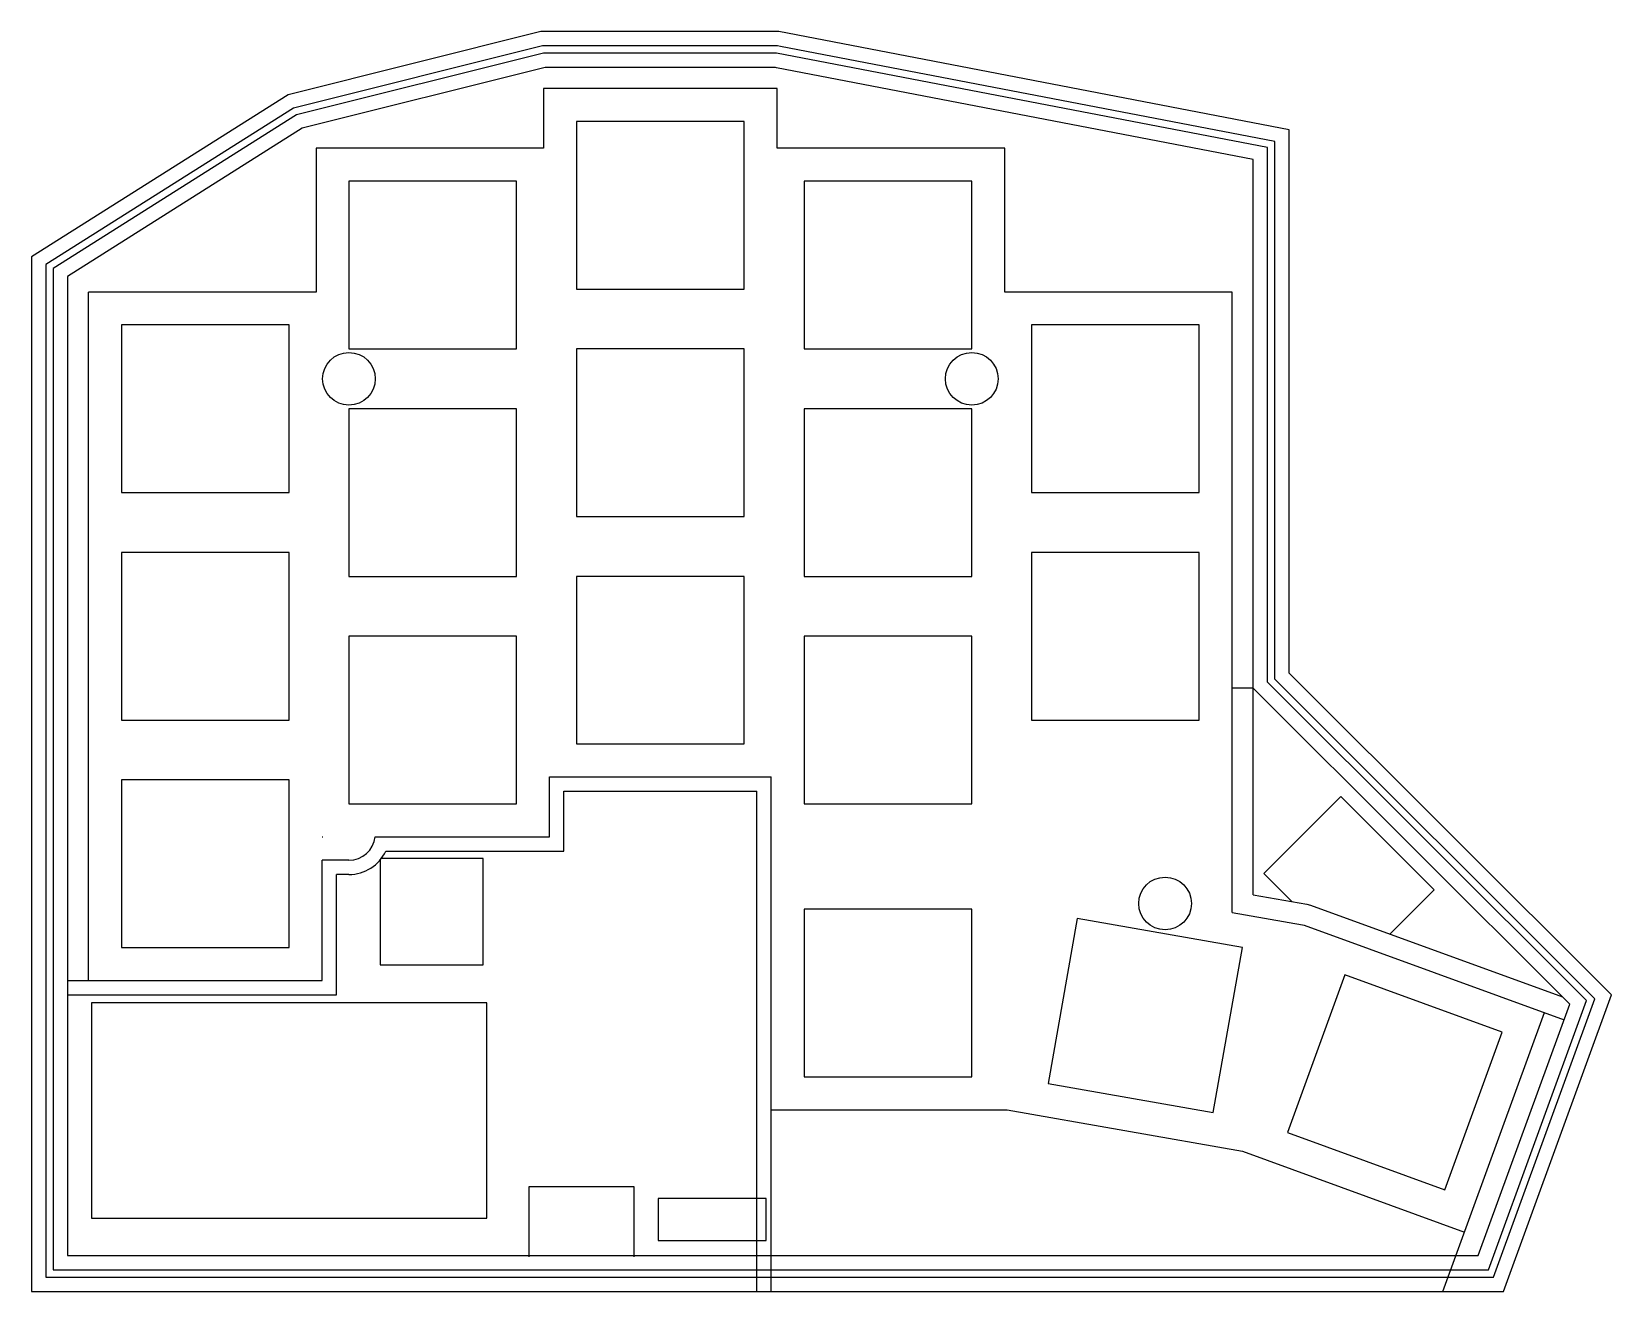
# Model space of a CAD drawing. Header units: millimetres. Extents: x 6 to 137, y -226 to -120.
import ezdxf

# ---------------------------------------------------------------- set-up
doc = ezdxf.new("R2010")
doc.units = ezdxf.units.MM
doc.layers.get('0').update_dxf_attribs({"linetype": 'CONTINUOUS'})

msp = doc.modelspace()

# ---------------------------------------------------------------- linework, layer by layer
for p, q in [((67.75, -125.25), (48.25, -125.25)), ((48.25, -125.25), (48.25, -130.25)), ((67.75, -130.25), (67.75, -125.25)), ((48.25, -130.25), (29.25, -130.25)), ((29.25, -130.25), (29.25, -142.25)), ((86.75, -130.25), (67.75, -130.25)), ((86.75, -142.25), (86.75, -130.25)), ((10.25, -199.75), (10.25, -142.25)), ((29.25, -142.25), (10.25, -142.25)), ((105.75, -142.25), (86.75, -142.25)), ((105.75, -175.34), (105.75, -142.25)), ((105.75, -194.06), (105.75, -175.34)), ((107.5, -175.34), (105.75, -175.34)), ((107.5, -192.59), (107.5, -175.34)), ((48.75, -187.75), (48.75, -182.75)), ((48.75, -182.75), (67.25, -182.75)), ((67.25, -225.72), (67.25, -182.75)), ((49.95, -188.95), (49.95, -183.95)), ((49.95, -183.95), (66.05, -183.95)), ((66.05, -225.72), (66.05, -183.95)), ((114.83, -184.39), (108.39, -190.83)), ((122.61, -192.17), (114.83, -184.39)), ((29.75, -187.75), (29.81, -187.75)), ((34.19, -187.75), (48.75, -187.75)), ((29.75, -199.75), (29.75, -189.7)), ((32, -189.7), (29.75, -189.7)), ((34.6, -189.69), (34.6, -198.45)), ((43.2, -189.55), (34.71, -189.55)), ((35.08, -188.95), (49.95, -188.95)), ((43.2, -198.45), (43.2, -189.55)), ((30.95, -200.95), (30.95, -190.9)), ((32, -190.9), (30.95, -190.9)), ((108.39, -190.83), (110.73, -193.16)), ((118.9, -195.87), (122.61, -192.17)), ((107.5, -192.59), (111.99, -193.38)), ((111.99, -193.38), (112.28, -193.46)), ((112.28, -193.46), (133.33, -201.12)), ((105.75, -194.06), (111.61, -195.09)), ((111.61, -195.09), (111.75, -195.13)), ((111.75, -195.13), (133.47, -203.04)), ((34.6, -198.45), (43.2, -198.45)), ((8.5, -199.75), (29.75, -199.75)), ((8.5, -200.95), (30.95, -200.95)), ((123.34, -225.72), (131.82, -202.43)), ((67.25, -210.55), (86.97, -210.55)), ((86.97, -210.55), (106.61, -214.01)), ((106.61, -214.01), (125.15, -220.76)), ((47.03, -216.99), (47.03, -222.84)), ((55.82, -216.99), (47.03, -216.99)), ((55.82, -222.84), (55.82, -216.99))]:
    msp.add_line(p, q)
for points in [[(5.5, -225.72), (128.4, -225.72), (137.41, -200.96), (110.5, -174.09), (110.5, -128.7), (67.88, -120.5), (48.01, -120.5), (26.91, -125.78), (5.5, -139.3)], [(6.7, -224.52), (127.56, -224.52), (136.02, -201.27), (109.3, -174.59), (109.3, -129.69), (68.03, -121.75), (67.77, -121.7), (48.16, -121.7), (27.38, -126.89), (6.7, -139.96)], [(7.3, -223.92), (127.14, -223.92), (135.32, -201.42), (108.7, -174.84), (108.7, -130.18), (67.71, -122.3), (48.23, -122.3), (27.62, -127.45), (7.3, -140.29)], [(8.5, -222.72), (126.29, -222.72), (133.93, -201.73), (107.5, -175.34), (107.5, -131.17), (67.69, -123.52), (67.6, -123.5), (48.38, -123.5), (28.1, -128.57), (8.5, -140.95)], [(51, -142), (65, -142), (65, -128), (51, -128)], [(32, -147), (46, -147), (46, -133), (32, -133)], [(70, -147), (84, -147), (84, -133), (70, -133)], [(13, -159), (27, -159), (27, -145), (13, -145)], [(89, -159), (103, -159), (103, -145), (89, -145)], [(51, -161), (65, -161), (65, -147), (51, -147)], [(32, -166), (46, -166), (46, -152), (32, -152)], [(70, -166), (84, -166), (84, -152), (70, -152)], [(13, -178), (27, -178), (27, -164), (13, -164)], [(89, -178), (103, -178), (103, -164), (89, -164)], [(51, -180), (65, -180), (65, -166), (51, -166)], [(32, -185), (46, -185), (46, -171), (32, -171)], [(70, -185), (84, -185), (84, -171), (70, -171)], [(13, -197), (27, -197), (27, -183), (13, -183)], [(70, -207.8), (84, -207.8), (84, -193.8), (70, -193.8)], [(90.38, -208.36), (104.16, -210.79), (106.6, -197), (92.81, -194.57)], [(110.35, -212.45), (123.5, -217.23), (128.29, -204.08), (115.14, -199.29)], [(10.5, -219.61), (43.5, -219.61), (43.5, -201.61), (10.5, -201.61)], [(57.82, -221.48), (66.82, -221.48), (66.82, -217.97), (57.82, -217.97)]]:
    msp.add_lwpolyline(points, close=True)
for centre in [(32, -149.5), (84, -149.5), (100.14, -193.32)]:
    msp.add_circle(centre, 2.2)
for radius, end in [(2.2, 353.475), (3.4, 334.7562)]:
    msp.add_arc((32, -187.5), radius, 270, end)

doc.saveas('drawing.dxf')
